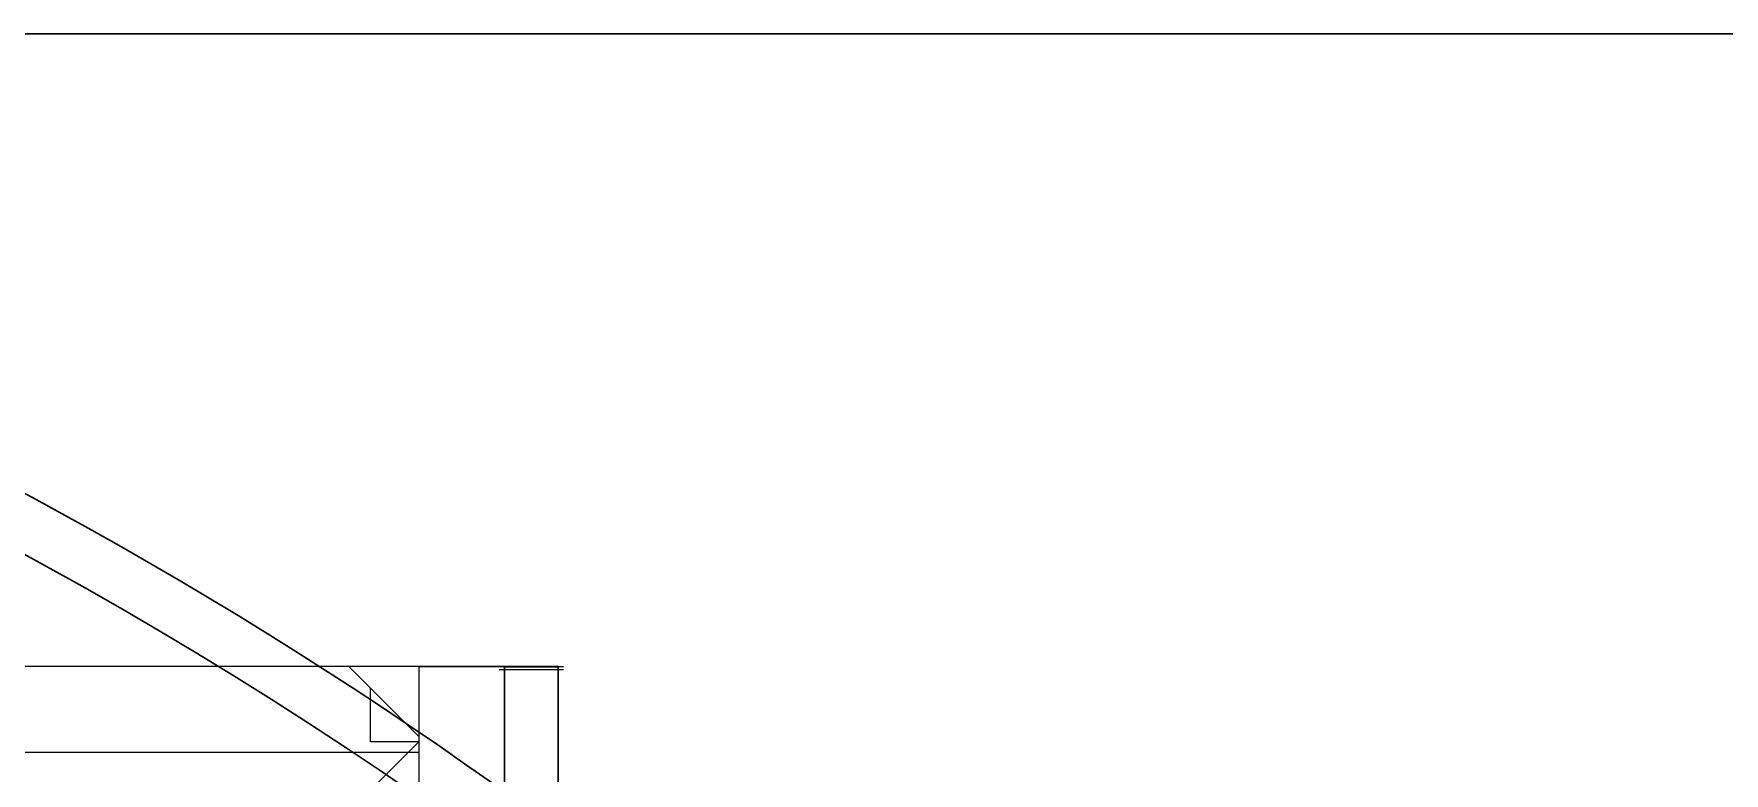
# Model space of a CAD drawing. Extents: x 39751 to 116307, y -36149 to -14965.
# Drawn here: x 65673.5 to 65988.9, y -20537.9 to -20400 of the extents above; entities that cross this region are included whole.
import ezdxf

# ---------------------------------------------------------------- set-up
doc = ezdxf.new("R2010")
doc.units = 0
doc.header["$LTSCALE"] = 1500
for name, pattern in [('DASHDOT', [25.4, 12.7, -6.35, 0, -6.35]), ('DASHED', [0.35, 0.3, -0.05]), ('PHANTOM', [0.95, 0.76, -0.05, 0.02, -0.05, 0.02, -0.05])]:
    doc.linetypes.add(name, pattern=pattern)
doc.layers.add('01', color=7, linetype='Continuous')
doc.layers.add('AM_0', color=7, linetype='Continuous', lineweight=30)

# ---------------------------------------------------------------- blocks, each defined once
blk = doc.blocks.new('A$C10C21AE5')
at = {"color": 7}
for radius, start, end in [(800, 52.33186, 90.00001), (810, 52.33183, 80.98757)]:
    blk.add_arc((0, -414), radius, start, end, dxfattribs=at)
at = {"color": 7, "linetype": 'DASHED'}
for end in [80.98755, 80.98754, 80.98755]:
    blk.add_arc((0, -414), 810, 52.33186, end, dxfattribs=at)
at = {"layer": 'AM_0'}
blk.add_line((0, 386), (1327.66, 386), dxfattribs=at)
blk = doc.blocks.new('A$C2D1C109C')
at = {"linetype": 'DASHDOT', "ltscale": 0.03}
blk.add_line((151.67, 943.67), (139.67, 943.67), dxfattribs=at)
at = {"ltscale": 0.063975}
blk.add_line((140.67, 918.08), (140.67, 943.67), dxfattribs=at)
at = {"ltscale": 0.025}
for p, q in [((140.67, 943.67), (150.67, 943.67)), ((150.67, 943.67), (140.67, 943.67)), ((140.67, 943.64), (150.67, 943.64)), ((150.67, 943.64), (140.67, 943.64))]:
    blk.add_line(p, q, dxfattribs=at)
at = {"ltscale": 0.062501}
blk.add_line((140.67, 943.67), (140.67, 918.67), dxfattribs=at)
at = {"ltscale": 7.01904e-05}
for p, q in [((140.67, 943.65), (140.67, 943.67)), ((150.67, 943.65), (150.67, 943.67)), ((150.67, 943.65), (150.67, 943.67))]:
    blk.add_line(p, q, dxfattribs=at)
at = {"ltscale": 0.063976}
blk.add_line((140.67, 918.05), (140.67, 943.64), dxfattribs=at)
at = {"ltscale": 0.0625}
blk.add_line((140.67, 943.64), (140.67, 918.64), dxfattribs=at)
at = {"ltscale": 0.006224}
blk.add_line((140.67, 943.64), (140.67, 941.16), dxfattribs=at)
for p, q in [((150.67, 943.67), (150.67, 782.67)), ((166.67, 943.67), (166.67, 803.67)), ((166.67, 930.67), (166.67, 927.67))]:
    blk.add_line(p, q)
at = {"ltscale": 3.05176e-05}
blk.add_line((150.67, 943.64), (150.67, 943.63), dxfattribs=at)
blk.add_line((150.67, 943.64), (150.67, 943.63), dxfattribs=at)
at = {"linetype": 'PHANTOM', "ltscale": 0.0625}
for p, q in [((150.67, 918.63), (150.67, 943.63)), ((166.66, 943.63), (166.66, 918.63))]:
    blk.add_line(p, q, dxfattribs=at)
at = {"linetype": 'PHANTOM', "ltscale": 0.039999}
blk.add_line((150.67, 943.63), (166.66, 943.63), dxfattribs=at)
at = {"linetype": 'PHANTOM', "ltscale": 0.014142}
blk.add_line((179.67, 943.63), (175.67, 939.63), dxfattribs=at)
at = {"linetype": 'DASHDOT', "ltscale": 0.030001}
blk.add_line((139.67, 943.05), (151.67, 943.05), dxfattribs=at)
at = {"ltscale": 0.006176}
blk.add_line((140.67, 941.16), (140.67, 938.68), dxfattribs=at)
at = {"ltscale": 0.006068}
blk.add_line((140.67, 938.68), (140.67, 936.26), dxfattribs=at)
at = {"linetype": 'PHANTOM', "ltscale": 0.03182}
blk.add_line((166.66, 930.63), (175.67, 939.63), dxfattribs=at)
at = {"linetype": 'PHANTOM', "ltscale": 0.025}
blk.add_line((175.67, 929.63), (175.67, 939.63), dxfattribs=at)
at = {"ltscale": 0.005899}
blk.add_line((140.67, 936.26), (140.67, 933.9), dxfattribs=at)
at = {"ltscale": 0.005672}
blk.add_line((140.67, 933.9), (140.67, 931.63), dxfattribs=at)
at = {"ltscale": 0.005389}
blk.add_line((140.67, 931.63), (140.67, 929.47), dxfattribs=at)
at = {"ltscale": 0.005052}
blk.add_line((140.67, 929.47), (140.67, 927.45), dxfattribs=at)
at = {"ltscale": 0.004665}
blk.add_line((140.67, 927.45), (140.67, 925.59), dxfattribs=at)
at = {"linetype": 'PHANTOM', "ltscale": 0.038892}
blk.add_line((166.66, 929.63), (177.67, 918.63), dxfattribs=at)
at = {"linetype": 'PHANTOM', "ltscale": 0.022501}
blk.add_line((166.66, 929.63), (175.67, 929.63), dxfattribs=at)
at = {"ltscale": 0.004232}
blk.add_line((140.67, 925.59), (140.67, 923.89), dxfattribs=at)
at = {"ltscale": 0.003756}
blk.add_line((140.67, 923.89), (140.67, 922.39), dxfattribs=at)
at = {"layer": '01'}
for p, q in [((150.67, 943.67), (953.17, 943.67)), ((166.67, 927.67), (953.17, 927.67))]:
    blk.add_line(p, q, dxfattribs=at)

msp = doc.modelspace()

# ---------------------------------------------------------------- linework, layer by layer
msp.add_line((45257.66, -20400.01), (67215.67, -20400.01))

# ---------------------------------------------------------------- block references
at = {"xscale": -1}
msp.add_blockref('A$C2D1C109C', (65911.98, -21461.69), dxfattribs=at)
at = {"layer": 'AM_0'}
msp.add_blockref('A$C10C21AE5', (65289.8, -20786.01), dxfattribs=at)

doc.saveas('drawing.dxf')
